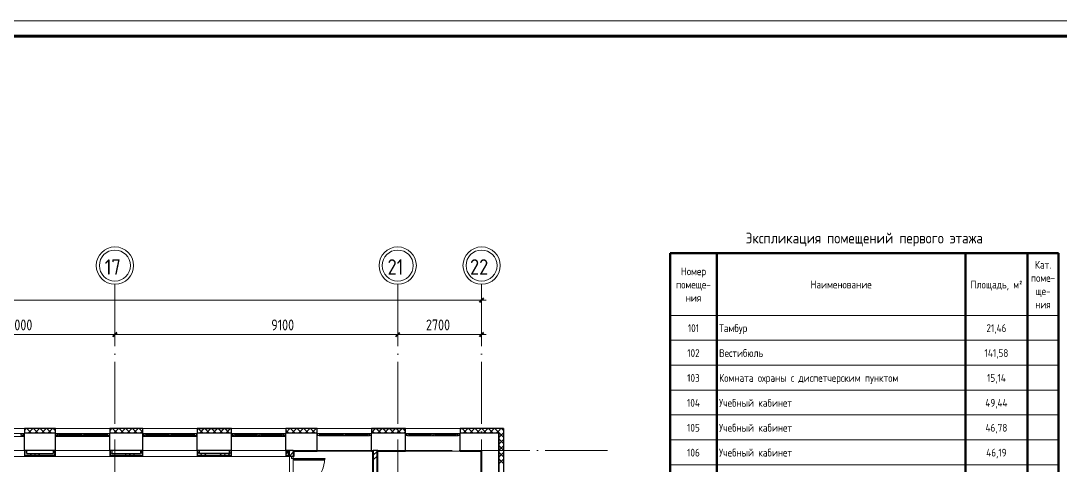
# Model space of a CAD drawing. Header units: millimetres. Extents: x -421858 to 614926, y -468665 to 141641.
# Drawn here: x -19687 to 13762, y 26380 to 40692 of the extents above; entities that cross this region are included whole.
import ezdxf

# ---------------------------------------------------------------- set-up
doc = ezdxf.new("R2010")
doc.units = ezdxf.units.MM
doc.linetypes.add('ADSK_Линия сетки', pattern=[25, 20, -2.5, 0, -2.5])
for name, color, linetype, lineweight in [('_ Окна', 7, 'Continuous', 9), ('A-_ANOTTEXT_T', 7, 'Continuous', 9), ('Графика', 7, 'Continuous', 20), ('Двери', 252, 'Continuous', 9), ('Линии', 252, 'Continuous', 9), ('Ограждение', 252, 'Continuous', 9), ('Окна', 252, 'Continuous', 9), ('Оси', 252, 'Continuous', 9), ('ОФ_рамка', 8, 'Continuous', 60), ('Размеры', 7, 'Continuous', 9), ('Стены внутренние', 7, 'Continuous', 18), ('Стены наружные', 7, 'Continuous', 18), ('Стены штриховка', 252, 'Continuous', 9)]:
    doc.layers.add(name, color=color, linetype=linetype, lineweight=lineweight)
doc.layers.add('Двери открывание', color=7, linetype='Continuous', lineweight=9, true_color=0xc0c0c0)
doc.styles.add('GOST 2.304 type A_1', font='', dxfattribs={"height": 350})
doc.styles.add('GOST Common_2', font='', dxfattribs={"width": 0.9, "height": 250})
doc.styles.add('GOST Common_4', font='', dxfattribs={"height": 7})
doc.styles.add('GOST Common_8', font='', dxfattribs={"width": 0.9, "height": 3.5})
doc.styles.add('GOST Common_9', font='', dxfattribs={"width": 0.9, "height": 3.5})
doc.styles.get('GOST 2.304 type A_1').set_extended_font_data('GOST 2.304 type A')
doc.styles.get('GOST Common_2').set_extended_font_data('GOST type B')
doc.styles.get('GOST Common_4').set_extended_font_data('GOST 2.304 type A')
doc.styles.get('GOST Common_8').set_extended_font_data('GOST type B')
doc.styles.get('GOST Common_9').set_extended_font_data('GOST type B')

# ---------------------------------------------------------------- blocks, each defined once
blk = doc.blocks.new('А0')
at = {"layer": 'ОФ_рамка', "color": 0, "linetype": 'Continuous', "lineweight": 5, "ltscale": 100}
blk.add_lwpolyline([(341068, -309617), (222168, -309617)], dxfattribs=at)
at = {"layer": 'ОФ_рамка', "color": 0, "linetype": 'Continuous', "ltscale": 100}
blk.add_lwpolyline([(340568, -310117), (224168, -310117)], dxfattribs=at)
blk = doc.blocks.new('1 этаж')
at = {"layer": '_ Окна', "color": 251, "lineweight": 18, "true_color": 0x636466}
for p, q in [((-19656, 27381), (-19706, 27381)), ((-19692, 27323), (-19636, 27323)), ((-19657, 27398), (-19662, 27381)), ((-19598, 27398), (-19657, 27398)), ((-19656, 27340), (-19656, 27381)), ((-19656, 27381), (-19644, 27381)), ((-19636, 27340), (-19656, 27340)), ((-19644, 27381), (-19644, 27340)), ((-19636, 27323), (-19636, 27340)), ((-19636, 27340), (-19598, 27340)), ((-19598, 27340), (-19598, 27398)), ((-18488, 27398), (-18548, 27398)), ((-18548, 27398), (-18548, 27340)), ((-18548, 27340), (-18510, 27340)), ((-18490, 27340), (-18510, 27340)), ((-18510, 27340), (-18510, 27323)), ((-18510, 27323), (-18454, 27323)), ((-18502, 27340), (-18502, 27381)), ((-18502, 27381), (-18490, 27381)), ((-18490, 27381), (-18490, 27340)), ((-18439, 27381), (-18490, 27381)), ((-18484, 27381), (-18488, 27398)), ((-18454, 27323), (-18453, 27324)), ((-18453, 27332), (-18453, 27364)), ((-18453, 27364), (-18435, 27364)), ((-18435, 27332), (-18453, 27332)), ((-18453, 27324), (-18452, 27323)), ((-18452, 27323), (-18437, 27323)), ((-18435, 27364), (-18439, 27381)), ((-18437, 27323), (-18435, 27332)), ((-17783, 27381), (-17788, 27364)), ((-17788, 27364), (-17770, 27364)), ((-17770, 27332), (-17788, 27332)), ((-17788, 27332), (-17785, 27323)), ((-17785, 27323), (-17771, 27323)), ((-17733, 27381), (-17783, 27381)), ((-17771, 27323), (-17770, 27324)), ((-17770, 27364), (-17770, 27332)), ((-17770, 27324), (-17769, 27323)), ((-17769, 27323), (-17713, 27323)), ((-17733, 27340), (-17733, 27381)), ((-17713, 27340), (-17733, 27340)), ((-17713, 27323), (-17713, 27340)), ((-17663, 27340), (-17683, 27340)), ((-17683, 27340), (-17683, 27323)), ((-17683, 27323), (-17627, 27323)), ((-17663, 27381), (-17663, 27340)), ((-17612, 27381), (-17663, 27381)), ((-17627, 27323), (-17626, 27324)), ((-17626, 27332), (-17626, 27364)), ((-17626, 27364), (-17608, 27364)), ((-17608, 27332), (-17626, 27332)), ((-17626, 27324), (-17625, 27323)), ((-17625, 27323), (-17610, 27323)), ((-17608, 27364), (-17612, 27381)), ((-17610, 27323), (-17608, 27332)), ((-16956, 27381), (-16961, 27364)), ((-16961, 27364), (-16943, 27364)), ((-16943, 27332), (-16961, 27332)), ((-16961, 27332), (-16958, 27323)), ((-16958, 27323), (-16944, 27323)), ((-16906, 27381), (-16956, 27381)), ((-16944, 27323), (-16943, 27324)), ((-16943, 27364), (-16943, 27332)), ((-16943, 27324), (-16942, 27323)), ((-16942, 27323), (-16886, 27323)), ((-16907, 27398), (-16912, 27381)), ((-16848, 27398), (-16907, 27398)), ((-16906, 27340), (-16906, 27381)), ((-16906, 27381), (-16894, 27381)), ((-16886, 27340), (-16906, 27340)), ((-16894, 27381), (-16894, 27340)), ((-16886, 27323), (-16886, 27340)), ((-16886, 27340), (-16848, 27340)), ((-16848, 27340), (-16848, 27398)), ((-15678, 27398), (-15738, 27398)), ((-15738, 27398), (-15738, 27340)), ((-15738, 27340), (-15700, 27340)), ((-15680, 27340), (-15700, 27340)), ((-15700, 27340), (-15700, 27323)), ((-15700, 27323), (-15644, 27323)), ((-15692, 27340), (-15692, 27381)), ((-15692, 27381), (-15680, 27381)), ((-15680, 27381), (-15680, 27340)), ((-15629, 27381), (-15680, 27381)), ((-15674, 27381), (-15678, 27398)), ((-15644, 27323), (-15643, 27324)), ((-15643, 27332), (-15643, 27364)), ((-15643, 27364), (-15625, 27364)), ((-15625, 27332), (-15643, 27332)), ((-15643, 27324), (-15642, 27323)), ((-15642, 27323), (-15627, 27323)), ((-15625, 27364), (-15629, 27381)), ((-15627, 27323), (-15625, 27332)), ((-14973, 27381), (-14978, 27364)), ((-14978, 27364), (-14960, 27364)), ((-14960, 27332), (-14978, 27332)), ((-14978, 27332), (-14975, 27323)), ((-14975, 27323), (-14961, 27323)), ((-14923, 27381), (-14973, 27381)), ((-14961, 27323), (-14960, 27324)), ((-14960, 27364), (-14960, 27332)), ((-14960, 27324), (-14959, 27323)), ((-14959, 27323), (-14903, 27323)), ((-14923, 27340), (-14923, 27381)), ((-14903, 27340), (-14923, 27340)), ((-14903, 27323), (-14903, 27340)), ((-14853, 27340), (-14873, 27340)), ((-14873, 27340), (-14873, 27323)), ((-14873, 27323), (-14817, 27323)), ((-14853, 27381), (-14853, 27340)), ((-14802, 27381), (-14853, 27381)), ((-14817, 27323), (-14816, 27324)), ((-14816, 27332), (-14816, 27364)), ((-14816, 27364), (-14798, 27364)), ((-14798, 27332), (-14816, 27332)), ((-14816, 27324), (-14815, 27323)), ((-14815, 27323), (-14800, 27323)), ((-14798, 27364), (-14802, 27381)), ((-14800, 27323), (-14798, 27332)), ((-14146, 27381), (-14151, 27364)), ((-14151, 27364), (-14133, 27364)), ((-14133, 27332), (-14151, 27332)), ((-14151, 27332), (-14148, 27323)), ((-14148, 27323), (-14134, 27323)), ((-14096, 27381), (-14146, 27381)), ((-14134, 27323), (-14133, 27324)), ((-14133, 27364), (-14133, 27332)), ((-14133, 27324), (-14132, 27323)), ((-14132, 27323), (-14076, 27323)), ((-14097, 27398), (-14102, 27381)), ((-14038, 27398), (-14097, 27398)), ((-14096, 27340), (-14096, 27381)), ((-14096, 27381), (-14084, 27381)), ((-14076, 27340), (-14096, 27340)), ((-14084, 27381), (-14084, 27340)), ((-14076, 27323), (-14076, 27340)), ((-14076, 27340), (-14038, 27340)), ((-14038, 27340), (-14038, 27398)), ((-12818, 27398), (-12878, 27398)), ((-12878, 27398), (-12878, 27340)), ((-12878, 27340), (-12840, 27340)), ((-12820, 27340), (-12840, 27340)), ((-12840, 27340), (-12840, 27323)), ((-12840, 27323), (-12784, 27323)), ((-12832, 27340), (-12832, 27381)), ((-12832, 27381), (-12820, 27381)), ((-12820, 27381), (-12820, 27340)), ((-12769, 27381), (-12820, 27381)), ((-12814, 27381), (-12818, 27398)), ((-12784, 27323), (-12783, 27324)), ((-12783, 27332), (-12783, 27364)), ((-12783, 27364), (-12765, 27364)), ((-12765, 27332), (-12783, 27332)), ((-12783, 27324), (-12782, 27323)), ((-12782, 27323), (-12767, 27323)), ((-12765, 27364), (-12769, 27381)), ((-12767, 27323), (-12765, 27332)), ((-12113, 27381), (-12118, 27364)), ((-12118, 27364), (-12100, 27364)), ((-12100, 27332), (-12118, 27332)), ((-12118, 27332), (-12115, 27323)), ((-12115, 27323), (-12101, 27323)), ((-12063, 27381), (-12113, 27381)), ((-12101, 27323), (-12100, 27324)), ((-12100, 27364), (-12100, 27332)), ((-12100, 27324), (-12099, 27323)), ((-12099, 27323), (-12043, 27323)), ((-12063, 27340), (-12063, 27381)), ((-12043, 27340), (-12063, 27340)), ((-12043, 27323), (-12043, 27340)), ((-11993, 27340), (-12013, 27340)), ((-12013, 27340), (-12013, 27323)), ((-12013, 27323), (-11957, 27323)), ((-11993, 27381), (-11993, 27340)), ((-11942, 27381), (-11993, 27381)), ((-11957, 27323), (-11956, 27324)), ((-11956, 27332), (-11956, 27364)), ((-11956, 27364), (-11938, 27364)), ((-11938, 27332), (-11956, 27332)), ((-11956, 27324), (-11955, 27323)), ((-11955, 27323), (-11940, 27323)), ((-11938, 27364), (-11942, 27381)), ((-11940, 27323), (-11938, 27332)), ((-11286, 27381), (-11291, 27364)), ((-11291, 27364), (-11273, 27364)), ((-11273, 27332), (-11291, 27332)), ((-11291, 27332), (-11288, 27323)), ((-11288, 27323), (-11274, 27323)), ((-11236, 27381), (-11286, 27381)), ((-11274, 27323), (-11273, 27324)), ((-11273, 27364), (-11273, 27332)), ((-11273, 27324), (-11272, 27323)), ((-11272, 27323), (-11216, 27323)), ((-11237, 27398), (-11242, 27381)), ((-11178, 27398), (-11237, 27398)), ((-11236, 27340), (-11236, 27381)), ((-11236, 27381), (-11224, 27381)), ((-11216, 27340), (-11236, 27340)), ((-11224, 27381), (-11224, 27340)), ((-11216, 27323), (-11216, 27340)), ((-11216, 27340), (-11178, 27340)), ((-11178, 27340), (-11178, 27398)), ((-10063, 27398), (-10123, 27398)), ((-10123, 27398), (-10123, 27340)), ((-10123, 27340), (-10085, 27340)), ((-10065, 27340), (-10085, 27340)), ((-10085, 27340), (-10085, 27323)), ((-10085, 27323), (-10029, 27323)), ((-10077, 27340), (-10077, 27381)), ((-10077, 27381), (-10065, 27381)), ((-10065, 27381), (-10065, 27340)), ((-10014, 27381), (-10065, 27381)), ((-10059, 27381), (-10063, 27398)), ((-10029, 27323), (-10028, 27324)), ((-10028, 27332), (-10028, 27364)), ((-10028, 27364), (-10010, 27364)), ((-10010, 27332), (-10028, 27332)), ((-10028, 27324), (-10027, 27323)), ((-10027, 27323), (-10012, 27323)), ((-10010, 27364), (-10014, 27381)), ((-10012, 27323), (-10010, 27332)), ((-9358, 27381), (-9363, 27364)), ((-9363, 27364), (-9345, 27364)), ((-9345, 27332), (-9363, 27332)), ((-9363, 27332), (-9360, 27323)), ((-9360, 27323), (-9346, 27323)), ((-9308, 27381), (-9358, 27381)), ((-9346, 27323), (-9345, 27324)), ((-9345, 27364), (-9345, 27332)), ((-9345, 27324), (-9344, 27323)), ((-9344, 27323), (-9288, 27323)), ((-9308, 27340), (-9308, 27381)), ((-9288, 27340), (-9308, 27340)), ((-9288, 27323), (-9288, 27340)), ((-9238, 27340), (-9258, 27340)), ((-9258, 27340), (-9258, 27323)), ((-9258, 27323), (-9202, 27323)), ((-9238, 27381), (-9238, 27340)), ((-9187, 27381), (-9238, 27381)), ((-9202, 27323), (-9201, 27324)), ((-9201, 27332), (-9201, 27364)), ((-9201, 27364), (-9183, 27364)), ((-9183, 27332), (-9201, 27332)), ((-9201, 27324), (-9200, 27323)), ((-9200, 27323), (-9185, 27323)), ((-9183, 27364), (-9187, 27381)), ((-9185, 27323), (-9183, 27332)), ((-8531, 27381), (-8536, 27364)), ((-8536, 27364), (-8518, 27364)), ((-8518, 27332), (-8536, 27332)), ((-8536, 27332), (-8533, 27323)), ((-8533, 27323), (-8519, 27323)), ((-8481, 27381), (-8531, 27381)), ((-8519, 27323), (-8518, 27324)), ((-8518, 27364), (-8518, 27332)), ((-8518, 27324), (-8517, 27323)), ((-8517, 27323), (-8461, 27323)), ((-8482, 27398), (-8487, 27381)), ((-8423, 27398), (-8482, 27398)), ((-8481, 27340), (-8481, 27381)), ((-8481, 27381), (-8469, 27381)), ((-8461, 27340), (-8481, 27340)), ((-8469, 27381), (-8469, 27340)), ((-8461, 27323), (-8461, 27340)), ((-8461, 27340), (-8423, 27340)), ((-8423, 27340), (-8423, 27398)), ((-7218, 27398), (-7278, 27398)), ((-7278, 27398), (-7278, 27340)), ((-7278, 27340), (-7240, 27340)), ((-7220, 27340), (-7240, 27340)), ((-7240, 27340), (-7240, 27323)), ((-7240, 27323), (-7184, 27323)), ((-7232, 27340), (-7232, 27381)), ((-7232, 27381), (-7220, 27381)), ((-7220, 27381), (-7220, 27340)), ((-7169, 27381), (-7220, 27381)), ((-7214, 27381), (-7218, 27398)), ((-7184, 27323), (-7183, 27324)), ((-7183, 27332), (-7183, 27364)), ((-7183, 27364), (-7165, 27364)), ((-7165, 27332), (-7183, 27332)), ((-7183, 27324), (-7182, 27323)), ((-7182, 27323), (-7167, 27323)), ((-7165, 27364), (-7169, 27381)), ((-7167, 27323), (-7165, 27332)), ((-6513, 27381), (-6518, 27364)), ((-6518, 27364), (-6500, 27364)), ((-6500, 27332), (-6518, 27332)), ((-6518, 27332), (-6515, 27323)), ((-6515, 27323), (-6501, 27323)), ((-6463, 27381), (-6513, 27381)), ((-6501, 27323), (-6500, 27324)), ((-6500, 27364), (-6500, 27332)), ((-6500, 27324), (-6499, 27323)), ((-6499, 27323), (-6443, 27323)), ((-6463, 27340), (-6463, 27381)), ((-6443, 27340), (-6463, 27340)), ((-6443, 27323), (-6443, 27340)), ((-6393, 27340), (-6413, 27340)), ((-6413, 27340), (-6413, 27323)), ((-6413, 27323), (-6357, 27323)), ((-6393, 27381), (-6393, 27340)), ((-6342, 27381), (-6393, 27381)), ((-6357, 27323), (-6356, 27324)), ((-6356, 27332), (-6356, 27364)), ((-6356, 27364), (-6338, 27364)), ((-6338, 27332), (-6356, 27332)), ((-6356, 27324), (-6355, 27323)), ((-6355, 27323), (-6340, 27323)), ((-6338, 27364), (-6342, 27381)), ((-6340, 27323), (-6338, 27332)), ((-5686, 27381), (-5691, 27364)), ((-5691, 27364), (-5673, 27364)), ((-5673, 27332), (-5691, 27332)), ((-5691, 27332), (-5688, 27323)), ((-5688, 27323), (-5674, 27323)), ((-5636, 27381), (-5686, 27381)), ((-5674, 27323), (-5673, 27324)), ((-5673, 27364), (-5673, 27332)), ((-5673, 27324), (-5672, 27323)), ((-5672, 27323), (-5616, 27323)), ((-5637, 27398), (-5642, 27381)), ((-5578, 27398), (-5637, 27398)), ((-5636, 27340), (-5636, 27381)), ((-5636, 27381), (-5624, 27381)), ((-5616, 27340), (-5636, 27340)), ((-5624, 27381), (-5624, 27340)), ((-5616, 27323), (-5616, 27340)), ((-5616, 27340), (-5578, 27340)), ((-5578, 27340), (-5578, 27398))]:
    blk.add_line(p, q, dxfattribs=at)
at = {"layer": '_ Окна', "color": 251, "true_color": 0x636466}
for p, q in [((-19573, 27398), (-19598, 27398)), ((-19598, 27398), (-19598, 27340)), ((-19598, 27340), (-19573, 27340)), ((-18548, 27398), (-18573, 27398)), ((-18573, 27340), (-18548, 27340)), ((-18548, 27340), (-18548, 27398)), ((-18450, 27364), (-18453, 27364)), ((-18453, 27364), (-18453, 27332)), ((-18453, 27332), (-18450, 27332)), ((-17773, 27364), (-18450, 27364)), ((-18450, 27364), (-18450, 27332)), ((-18450, 27332), (-18450, 27364)), ((-18450, 27332), (-17773, 27332)), ((-17773, 27332), (-17773, 27364)), ((-17773, 27364), (-17773, 27332)), ((-17770, 27364), (-17773, 27364)), ((-17773, 27332), (-17770, 27332)), ((-17770, 27332), (-17770, 27364)), ((-17623, 27364), (-17626, 27364)), ((-17626, 27364), (-17626, 27332)), ((-17626, 27332), (-17623, 27332)), ((-16946, 27364), (-17623, 27364)), ((-17623, 27364), (-17623, 27332)), ((-17623, 27332), (-17623, 27364)), ((-17623, 27332), (-16946, 27332)), ((-16946, 27332), (-16946, 27364)), ((-16946, 27364), (-16946, 27332)), ((-16943, 27364), (-16946, 27364)), ((-16946, 27332), (-16943, 27332)), ((-16943, 27332), (-16943, 27364)), ((-16823, 27398), (-16848, 27398)), ((-16848, 27398), (-16848, 27340)), ((-16848, 27340), (-16823, 27340)), ((-15738, 27398), (-15763, 27398)), ((-15763, 27340), (-15738, 27340)), ((-15738, 27340), (-15738, 27398)), ((-15640, 27364), (-15643, 27364)), ((-15643, 27364), (-15643, 27332)), ((-15643, 27332), (-15640, 27332)), ((-14963, 27364), (-15640, 27364)), ((-15640, 27364), (-15640, 27332)), ((-15640, 27332), (-15640, 27364)), ((-15640, 27332), (-14963, 27332)), ((-14963, 27332), (-14963, 27364)), ((-14963, 27364), (-14963, 27332)), ((-14960, 27364), (-14963, 27364)), ((-14963, 27332), (-14960, 27332)), ((-14960, 27332), (-14960, 27364)), ((-14813, 27364), (-14816, 27364)), ((-14816, 27364), (-14816, 27332)), ((-14816, 27332), (-14813, 27332)), ((-14136, 27364), (-14813, 27364)), ((-14813, 27364), (-14813, 27332)), ((-14813, 27332), (-14813, 27364)), ((-14813, 27332), (-14136, 27332)), ((-14136, 27332), (-14136, 27364)), ((-14136, 27364), (-14136, 27332)), ((-14133, 27364), (-14136, 27364)), ((-14136, 27332), (-14133, 27332)), ((-14133, 27332), (-14133, 27364)), ((-14013, 27398), (-14038, 27398)), ((-14038, 27398), (-14038, 27340)), ((-14038, 27340), (-14013, 27340)), ((-12878, 27398), (-12903, 27398)), ((-12903, 27340), (-12878, 27340)), ((-12878, 27340), (-12878, 27398)), ((-12780, 27364), (-12783, 27364)), ((-12783, 27364), (-12783, 27332)), ((-12783, 27332), (-12780, 27332)), ((-12103, 27364), (-12780, 27364)), ((-12780, 27364), (-12780, 27332)), ((-12780, 27332), (-12780, 27364)), ((-12780, 27332), (-12103, 27332)), ((-12103, 27332), (-12103, 27364)), ((-12103, 27364), (-12103, 27332)), ((-12100, 27364), (-12103, 27364)), ((-12103, 27332), (-12100, 27332)), ((-12100, 27332), (-12100, 27364)), ((-11953, 27364), (-11956, 27364)), ((-11956, 27364), (-11956, 27332)), ((-11956, 27332), (-11953, 27332)), ((-11276, 27364), (-11953, 27364)), ((-11953, 27364), (-11953, 27332)), ((-11953, 27332), (-11953, 27364)), ((-11953, 27332), (-11276, 27332)), ((-11276, 27332), (-11276, 27364)), ((-11276, 27364), (-11276, 27332)), ((-11273, 27364), (-11276, 27364)), ((-11276, 27332), (-11273, 27332)), ((-11273, 27332), (-11273, 27364)), ((-11153, 27398), (-11178, 27398)), ((-11178, 27398), (-11178, 27340)), ((-11178, 27340), (-11153, 27340)), ((-10123, 27398), (-10148, 27398)), ((-10148, 27340), (-10123, 27340)), ((-10123, 27340), (-10123, 27398)), ((-10025, 27364), (-10028, 27364)), ((-10028, 27364), (-10028, 27332)), ((-10028, 27332), (-10025, 27332)), ((-9348, 27364), (-10025, 27364)), ((-10025, 27364), (-10025, 27332)), ((-10025, 27332), (-10025, 27364)), ((-10025, 27332), (-9348, 27332)), ((-9348, 27332), (-9348, 27364)), ((-9348, 27364), (-9348, 27332)), ((-9345, 27364), (-9348, 27364)), ((-9348, 27332), (-9345, 27332)), ((-9345, 27332), (-9345, 27364)), ((-9198, 27364), (-9201, 27364)), ((-9201, 27364), (-9201, 27332)), ((-9201, 27332), (-9198, 27332)), ((-8521, 27364), (-9198, 27364)), ((-9198, 27364), (-9198, 27332)), ((-9198, 27332), (-9198, 27364)), ((-9198, 27332), (-8521, 27332)), ((-8521, 27332), (-8521, 27364)), ((-8521, 27364), (-8521, 27332)), ((-8518, 27364), (-8521, 27364)), ((-8521, 27332), (-8518, 27332)), ((-8518, 27332), (-8518, 27364)), ((-8398, 27398), (-8423, 27398)), ((-8423, 27398), (-8423, 27340)), ((-8423, 27340), (-8398, 27340)), ((-7278, 27398), (-7303, 27398)), ((-7303, 27340), (-7278, 27340)), ((-7278, 27340), (-7278, 27398)), ((-7180, 27364), (-7183, 27364)), ((-7183, 27364), (-7183, 27332)), ((-7183, 27332), (-7180, 27332)), ((-6503, 27364), (-7180, 27364)), ((-7180, 27364), (-7180, 27332)), ((-7180, 27332), (-7180, 27364)), ((-7180, 27332), (-6503, 27332)), ((-6503, 27332), (-6503, 27364)), ((-6503, 27364), (-6503, 27332)), ((-6500, 27364), (-6503, 27364)), ((-6503, 27332), (-6500, 27332)), ((-6500, 27332), (-6500, 27364)), ((-6353, 27364), (-6356, 27364)), ((-6356, 27364), (-6356, 27332)), ((-6356, 27332), (-6353, 27332)), ((-5676, 27364), (-6353, 27364)), ((-6353, 27364), (-6353, 27332)), ((-6353, 27332), (-6353, 27364)), ((-6353, 27332), (-5676, 27332)), ((-5676, 27332), (-5676, 27364)), ((-5676, 27364), (-5676, 27332)), ((-5673, 27364), (-5676, 27364)), ((-5676, 27332), (-5673, 27332)), ((-5673, 27332), (-5673, 27364)), ((-5553, 27398), (-5578, 27398)), ((-5578, 27398), (-5578, 27340)), ((-5578, 27340), (-5553, 27340))]:
    blk.add_line(p, q, dxfattribs=at)
at = {"layer": 'Двери', "color": 251, "true_color": 0x636466}
for p, q in [((-10973, 26656), (-10973, 26676)), ((-10973, 26676), (-10923, 26676)), ((-10923, 26656), (-10973, 26656)), ((-10973, 26656), (-10923, 26656)), ((-10973, 26592), (-10973, 26656)), ((-10965, 26592), (-10973, 26592)), ((-10965, 26601), (-10965, 26592)), ((-10931, 26601), (-10965, 26601)), ((-10931, 26615), (-10931, 26601)), ((-10923, 26615), (-10931, 26615)), ((-10923, 26676), (-10923, 26656)), ((-10923, 26656), (-10923, 26615)), ((-10829, 26583), (-10829, 26559)), ((-9983, 26583), (-10829, 26583)), ((-10829, 26559), (-9983, 26559)), ((-10811, 26592), (-10001, 26592)), ((-10001, 26542), (-10811, 26542)), ((-9983, 26559), (-9983, 26583))]:
    blk.add_line(p, q, dxfattribs=at)
at = {"layer": 'Двери', "color": 251, "lineweight": 30, "true_color": 0x636466}
for p, q in [((-10905, 26592), (-10811, 26592)), ((-10905, 26584), (-10905, 26592)), ((-10896, 26584), (-10905, 26584)), ((-10896, 26550), (-10896, 26584)), ((-10887, 26550), (-10896, 26550)), ((-10887, 26542), (-10887, 26550)), ((-10811, 26542), (-10887, 26542)), ((-10829, 26583), (-10811, 26583)), ((-10829, 26559), (-10829, 26583)), ((-10811, 26559), (-10829, 26559)), ((-10811, 26583), (-10811, 26592)), ((-10811, 26542), (-10811, 26559)), ((-10001, 26592), (-9907, 26592)), ((-10001, 26583), (-10001, 26592)), ((-9983, 26583), (-10001, 26583)), ((-10001, 26559), (-9983, 26559)), ((-10001, 26542), (-10001, 26559)), ((-9925, 26542), (-10001, 26542)), ((-9983, 26559), (-9983, 26583)), ((-9925, 26550), (-9925, 26542)), ((-9916, 26550), (-9925, 26550)), ((-9916, 26584), (-9916, 26550)), ((-9907, 26584), (-9916, 26584)), ((-9907, 26592), (-9907, 26584))]:
    blk.add_line(p, q, dxfattribs=at)
at = {"layer": 'Двери открывание', "color": 251, "true_color": 0x636466}
blk.add_arc((-10905, 26610), 998, 270, 358.9666, dxfattribs=at)
at = {"layer": 'Линии', "color": 251, "lineweight": 50, "true_color": 0x636466}
for p, q in [((1209, 33211), (1209, 31206)), ((1209, 33211), (13709, 33211)), ((2709, 33211), (2709, 31206)), ((10709, 33211), (10709, 31206)), ((12709, 33211), (12709, 31206)), ((13709, 33211), (13709, 31206)), ((1209, 31206), (1209, 30404)), ((2709, 31206), (2709, 30404)), ((10709, 31206), (10709, 30404)), ((12709, 31206), (12709, 30404)), ((13709, 31206), (13709, 30404)), ((1209, 30404), (1209, 29603)), ((2709, 30404), (2709, 29603)), ((10709, 30404), (10709, 29603)), ((12709, 30404), (12709, 29603)), ((13709, 30404), (13709, 29603)), ((1209, 29603), (1209, 28801)), ((2709, 29603), (2709, 28801)), ((10709, 29603), (10709, 28801)), ((12709, 29603), (12709, 28801)), ((13709, 29603), (13709, 28801)), ((1209, 28801), (1209, 27999)), ((2709, 28801), (2709, 27999)), ((10709, 28801), (10709, 27999)), ((12709, 28801), (12709, 27999)), ((13709, 28801), (13709, 27999)), ((1209, 27999), (1209, 27197)), ((2709, 27999), (2709, 27197)), ((10709, 27999), (10709, 27197)), ((12709, 27999), (12709, 27197)), ((13709, 27999), (13709, 27197)), ((1209, 27197), (1209, 26395)), ((2709, 27197), (2709, 26395)), ((10709, 27197), (10709, 26395)), ((12709, 27197), (12709, 26395)), ((13709, 27197), (13709, 26395)), ((1209, 26395), (1209, 25593)), ((2709, 26395), (2709, 25593)), ((10709, 26395), (10709, 25593)), ((12709, 26395), (12709, 25593)), ((13709, 26395), (13709, 25593))]:
    blk.add_line(p, q, dxfattribs=at)
at = {"layer": 'Линии', "color": 251, "lineweight": 20, "true_color": 0x636466}
for p, q in [((13709, 33211), (13709, 31206)), ((2709, 31206), (1209, 31206)), ((10709, 31206), (2709, 31206)), ((12709, 31206), (10709, 31206)), ((13709, 31206), (12709, 31206)), ((2709, 30404), (1209, 30404)), ((10709, 30404), (2709, 30404)), ((12709, 30404), (10709, 30404)), ((13709, 30404), (12709, 30404)), ((2709, 29603), (1209, 29603)), ((10709, 29603), (2709, 29603)), ((12709, 29603), (10709, 29603)), ((13709, 29603), (12709, 29603)), ((2709, 28801), (1209, 28801)), ((10709, 28801), (2709, 28801)), ((12709, 28801), (10709, 28801)), ((13709, 28801), (12709, 28801)), ((2709, 27999), (1209, 27999)), ((10709, 27999), (2709, 27999)), ((12709, 27999), (10709, 27999)), ((13709, 27999), (12709, 27999)), ((2709, 27197), (1209, 27197)), ((10709, 27197), (2709, 27197)), ((12709, 27197), (10709, 27197)), ((13709, 27197), (12709, 27197)), ((2709, 26395), (1209, 26395)), ((10709, 26395), (2709, 26395)), ((12709, 26395), (10709, 26395)), ((13709, 26395), (12709, 26395))]:
    blk.add_line(p, q, dxfattribs=at)
at = {"layer": 'Ограждение', "color": 251, "true_color": 0x636466}
for p, q in [((-19573, 27308), (-21323, 27308)), ((-16823, 27308), (-18573, 27308)), ((-14013, 27308), (-15763, 27308)), ((-11153, 27308), (-12903, 27308)), ((-19573, 26858), (-21323, 26858)), ((-16823, 26858), (-18573, 26858)), ((-14013, 26858), (-15763, 26858)), ((-11153, 26858), (-12903, 26858)), ((-11053, 26658), (-25253, 26658)), ((-19573, 26658), (-21323, 26658)), ((-19573, 26678), (-19573, 26658)), ((-18573, 26658), (-18573, 26678)), ((-16823, 26658), (-18573, 26658)), ((-16823, 26678), (-16823, 26658)), ((-15763, 26658), (-15763, 26678)), ((-14013, 26658), (-15763, 26658)), ((-14013, 26678), (-14013, 26658)), ((-12903, 26658), (-12903, 26678)), ((-11153, 26658), (-12903, 26658)), ((-11153, 26678), (-11153, 26658)), ((-11053, 26676), (-11053, 26658))]:
    blk.add_line(p, q, dxfattribs=at)
at = {"layer": 'Окна', "color": 251, "true_color": 0x636466}
for p, q in [((-19657, 27398), (-21238, 27398)), ((-16907, 27398), (-18488, 27398)), ((-18454, 27323), (-18452, 27323)), ((-17783, 27381), (-18439, 27381)), ((-18437, 27323), (-17785, 27323)), ((-17771, 27323), (-17769, 27323)), ((-17733, 27381), (-17663, 27381)), ((-17713, 27340), (-17683, 27340)), ((-17683, 27323), (-17713, 27323)), ((-17627, 27323), (-17625, 27323)), ((-16956, 27381), (-17612, 27381)), ((-17610, 27323), (-16958, 27323)), ((-16944, 27323), (-16942, 27323)), ((-14097, 27398), (-15678, 27398)), ((-15644, 27323), (-15642, 27323)), ((-14973, 27381), (-15629, 27381)), ((-15627, 27323), (-14975, 27323)), ((-14961, 27323), (-14959, 27323)), ((-14923, 27381), (-14853, 27381)), ((-14903, 27340), (-14873, 27340)), ((-14873, 27323), (-14903, 27323)), ((-14817, 27323), (-14815, 27323)), ((-14146, 27381), (-14802, 27381)), ((-14800, 27323), (-14148, 27323)), ((-14134, 27323), (-14132, 27323)), ((-11237, 27398), (-12818, 27398)), ((-12784, 27323), (-12782, 27323)), ((-12113, 27381), (-12769, 27381)), ((-12767, 27323), (-12115, 27323)), ((-12101, 27323), (-12099, 27323)), ((-12063, 27381), (-11993, 27381)), ((-12043, 27340), (-12013, 27340)), ((-12013, 27323), (-12043, 27323)), ((-11957, 27323), (-11955, 27323)), ((-11286, 27381), (-11942, 27381)), ((-11940, 27323), (-11288, 27323)), ((-11274, 27323), (-11272, 27323)), ((-8482, 27398), (-10063, 27398)), ((-10029, 27323), (-10027, 27323)), ((-9358, 27381), (-10014, 27381)), ((-10012, 27323), (-9360, 27323)), ((-9346, 27323), (-9344, 27323)), ((-9308, 27381), (-9238, 27381)), ((-9288, 27340), (-9258, 27340)), ((-9258, 27323), (-9288, 27323)), ((-9202, 27323), (-9200, 27323)), ((-8531, 27381), (-9187, 27381)), ((-9185, 27323), (-8533, 27323)), ((-8519, 27323), (-8517, 27323)), ((-5637, 27398), (-7218, 27398)), ((-7184, 27323), (-7182, 27323)), ((-6513, 27381), (-7169, 27381)), ((-7167, 27323), (-6515, 27323)), ((-6501, 27323), (-6499, 27323)), ((-6463, 27381), (-6393, 27381)), ((-6443, 27340), (-6413, 27340)), ((-6413, 27323), (-6443, 27323)), ((-6357, 27323), (-6355, 27323)), ((-5686, 27381), (-6342, 27381)), ((-6340, 27323), (-5688, 27323)), ((-5674, 27323), (-5672, 27323))]:
    blk.add_line(p, q, dxfattribs=at)
at = {"layer": 'Оси', "color": 251, "linetype": 'ADSK_Линия сетки', "ltscale": 100, "true_color": 0x636466}
for p, q in [((-16658, 32209), (-16658, -33768)), ((-7558, 32209), (-7558, 10958)), ((-4858, 32209), (-4858, 10958)), ((-808, 26858), (-72530, 26858))]:
    blk.add_line(p, q, dxfattribs=at)
at = {"layer": 'Оси', "color": 251, "lineweight": 20, "true_color": 0x636466}
for centre, radius, start, end in [((-16658, 32809), 600, 0, 180), ((-16658, 32809), 500, 0, 180), ((-7558, 32809), 600, 0, 180), ((-7558, 32809), 500, 0, 180), ((-4858, 32809), 600, 0, 180), ((-4858, 32809), 500, 0, 180), ((-16658, 32809), 600, 180, 0), ((-16658, 32809), 500, 180, 0), ((-7558, 32809), 600, 180, 0), ((-7558, 32809), 500, 180, 0), ((-4858, 32809), 600, 180, 0), ((-4858, 32809), 500, 180, 0)]:
    blk.add_arc(centre, radius, start, end, dxfattribs=at)
at = {"layer": 'Размеры', "color": 251, "lineweight": 20, "true_color": 0x636466}
for p, q in [((-4858, 31690), (-4858, 31840)), ((-58608, 31690), (-4708, 31690)), ((-4858, 31690), (-4858, 31640)), ((-22658, 30585), (-16658, 30585)), ((-16658, 30585), (-16658, 30735)), ((-16658, 30585), (-16658, 30735)), ((-16658, 30585), (-16658, 30535)), ((-16658, 30585), (-7558, 30585)), ((-16658, 30585), (-16658, 30535)), ((-11627, 30585), (-12108, 30585)), ((-10810, 30585), (-11627, 30585)), ((-7558, 30585), (-7558, 30735)), ((-7558, 30585), (-7558, 30735)), ((-7558, 30585), (-7558, 30535)), ((-7558, 30585), (-4708, 30585)), ((-7558, 30585), (-7558, 30535)), ((-4858, 30585), (-4858, 30735)), ((-4858, 30585), (-4858, 30535))]:
    blk.add_line(p, q, dxfattribs=at)
at = {"layer": 'Размеры', "color": 251, "lineweight": 40, "true_color": 0x636466}
for p, q in [((-4858, 31690), (-4929, 31619)), ((-4858, 31690), (-4787, 31760)), ((-16658, 30585), (-16729, 30515)), ((-16658, 30585), (-16729, 30515)), ((-16658, 30585), (-16587, 30656)), ((-16658, 30585), (-16587, 30656)), ((-7558, 30585), (-7629, 30515)), ((-7558, 30585), (-7629, 30515)), ((-7558, 30585), (-7487, 30656)), ((-7558, 30585), (-7487, 30656)), ((-4858, 30585), (-4929, 30515)), ((-4858, 30585), (-4787, 30656))]:
    blk.add_line(p, q, dxfattribs=at)
at = {"layer": 'Стены внутренние', "color": 251, "true_color": 0x636466}
for p, q in [((-21323, 27560), (-19573, 27560)), ((-18573, 27560), (-16823, 27560)), ((-15763, 27560), (-14013, 27560)), ((-12903, 27560), (-11153, 27560)), ((-10148, 27560), (-8398, 27560)), ((-7303, 27560), (-5553, 27560)), ((-18573, 27408), (-19573, 27408)), ((-15763, 27408), (-16823, 27408)), ((-12903, 27408), (-14013, 27408)), ((-10148, 27408), (-11153, 27408)), ((-7303, 27408), (-8398, 27408)), ((-4308, 27408), (-5553, 27408)), ((-10923, 26858), (-10148, 26858)), ((-8398, 26858), (-8343, 26858)), ((-8193, 26858), (-7303, 26858)), ((-5553, 26858), (-4858, 26858))]:
    blk.add_line(p, q, dxfattribs=at)
at = {"layer": 'Стены внутренние', "color": 251, "lineweight": 30, "true_color": 0x636466}
for p, q in [((-18573, 27560), (-19573, 27560)), ((-19573, 27560), (-19573, 27418)), ((-18573, 27418), (-18573, 27560)), ((-15763, 27560), (-16823, 27560)), ((-16823, 27560), (-16823, 27418)), ((-15763, 27418), (-15763, 27560)), ((-14013, 27560), (-14013, 27418)), ((-12903, 27418), (-12903, 27560)), ((-10148, 27560), (-11153, 27560)), ((-11153, 27560), (-11153, 27418)), ((-10148, 27418), (-10148, 27560)), ((-8398, 27560), (-8398, 27418)), ((-7303, 27418), (-7303, 27560)), ((-4156, 27560), (-5553, 27560)), ((-5553, 27560), (-5553, 27418)), ((-4156, 27560), (-4156, 23808)), ((-19573, 26858), (-19573, 27408)), ((-18573, 26858), (-18573, 27408)), ((-16823, 26858), (-16823, 27408)), ((-15763, 26858), (-15763, 27408)), ((-14013, 26858), (-14013, 27408)), ((-12903, 26858), (-12903, 27408)), ((-11153, 26858), (-11153, 27408)), ((-10148, 26858), (-10148, 27408)), ((-8398, 26858), (-8398, 27408)), ((-7303, 26858), (-7303, 27408)), ((-5553, 26858), (-5553, 27408)), ((-4308, 22763), (-4308, 27408)), ((-18648, 26858), (-19498, 26858)), ((-15838, 26858), (-16748, 26858)), ((-12978, 26858), (-13938, 26858)), ((-11078, 26858), (-11073, 26858)), ((-4858, 26858), (-4858, 23023))]:
    blk.add_line(p, q, dxfattribs=at)
at = {"layer": 'Стены внутренние', "color": 251, "linetype": 'Continuous', "lineweight": 9, "true_color": 0x636466}
for p, q in [((-19571, 27498), (-19511, 27558)), ((-19349, 27418), (-19489, 27558)), ((-19439, 27418), (-19299, 27558)), ((-19137, 27418), (-19277, 27558)), ((-19227, 27418), (-19087, 27558)), ((-19143, 27560), (-19144, 27558)), ((-18925, 27418), (-19065, 27558)), ((-19051, 27558), (-19053, 27560)), ((-19014, 27418), (-18874, 27558)), ((-18713, 27418), (-18853, 27558)), ((-18802, 27418), (-18662, 27558)), ((-18575, 27492), (-18641, 27558)), ((-18590, 27418), (-18575, 27434)), ((-16821, 27518), (-16823, 27515)), ((-16821, 27491), (-16753, 27558)), ((-16804, 27418), (-16821, 27436)), ((-16591, 27418), (-16731, 27558)), ((-16681, 27418), (-16541, 27558)), ((-16679, 27560), (-16680, 27558)), ((-16379, 27418), (-16519, 27558)), ((-16469, 27418), (-16329, 27558)), ((-16167, 27418), (-16307, 27558)), ((-16257, 27418), (-16117, 27558)), ((-16236, 27558), (-16237, 27560)), ((-15955, 27418), (-16095, 27558)), ((-16045, 27418), (-15905, 27558)), ((-15765, 27440), (-15883, 27558)), ((-15832, 27418), (-15765, 27486)), ((-14013, 27530), (-14011, 27530)), ((-14011, 27543), (-13995, 27558)), ((-13834, 27418), (-13974, 27558)), ((-13923, 27418), (-13783, 27558)), ((-13864, 27560), (-13865, 27558)), ((-13772, 27558), (-13773, 27560)), ((-13622, 27418), (-13762, 27558)), ((-13711, 27418), (-13571, 27558)), ((-13409, 27418), (-13549, 27558)), ((-13499, 27418), (-13359, 27558)), ((-13197, 27418), (-13337, 27558)), ((-13287, 27418), (-13147, 27558)), ((-12985, 27418), (-13125, 27558)), ((-13075, 27418), (-12935, 27558)), ((-12905, 27550), (-12913, 27558)), ((-12905, 27428), (-12903, 27428)), ((-11151, 27433), (-11026, 27558)), ((-11076, 27418), (-11151, 27493)), ((-10864, 27418), (-11004, 27558)), ((-10957, 27558), (-10958, 27560)), ((-10953, 27418), (-10813, 27558)), ((-10652, 27418), (-10792, 27558)), ((-10741, 27418), (-10601, 27558)), ((-10440, 27418), (-10580, 27558)), ((-10529, 27418), (-10389, 27558)), ((-10227, 27418), (-10367, 27558)), ((-10317, 27418), (-10177, 27558)), ((-10150, 27553), (-10155, 27558)), ((-8396, 27430), (-8268, 27558)), ((-8318, 27418), (-8396, 27496)), ((-8350, 27560), (-8351, 27558)), ((-8106, 27418), (-8246, 27558)), ((-8196, 27418), (-8056, 27558)), ((-7894, 27418), (-8034, 27558)), ((-7984, 27418), (-7844, 27558)), ((-7682, 27418), (-7822, 27558)), ((-7771, 27418), (-7631, 27558)), ((-7470, 27418), (-7610, 27558)), ((-7559, 27418), (-7419, 27558)), ((-7528, 27560), (-7530, 27558)), ((-7305, 27465), (-7398, 27558)), ((-7347, 27418), (-7305, 27461)), ((-7303, 27545), (-7305, 27541)), ((-7305, 27530), (-7303, 27530)), ((-5551, 27518), (-5510, 27558)), ((-5534, 27560), (-5535, 27558)), ((-5348, 27418), (-5488, 27558)), ((-5438, 27418), (-5298, 27558)), ((-5136, 27418), (-5276, 27558)), ((-5226, 27418), (-5086, 27558)), ((-4924, 27418), (-5064, 27558)), ((-5014, 27418), (-4874, 27558)), ((-4712, 27418), (-4852, 27558)), ((-4802, 27418), (-4662, 27558)), ((-4713, 27560), (-4714, 27558)), ((-4500, 27418), (-4640, 27558)), ((-4589, 27418), (-4449, 27558)), ((-4478, 27560), (-4479, 27558)), ((-4308, 27438), (-4428, 27558)), ((-4377, 27418), (-4308, 27488)), ((-4308, 27488), (-4237, 27558)), ((-4158, 27288), (-4308, 27438)), ((-4158, 27500), (-4216, 27558)), ((-19561, 27418), (-19571, 27428)), ((-4298, 27286), (-4158, 27426)), ((-4158, 27076), (-4298, 27216)), ((-4298, 27073), (-4158, 27213)), ((-4156, 27361), (-4158, 27365)), ((-4158, 27327), (-4156, 27327)), ((-4158, 27124), (-4156, 27124)), ((-4158, 26864), (-4298, 27004)), ((-4298, 26861), (-4158, 27001)), ((-4158, 26652), (-4298, 26792)), ((-4298, 26649), (-4158, 26789)), ((-4158, 26819), (-4156, 26819)), ((-4158, 26440), (-4298, 26580)), ((-4298, 26437), (-4158, 26577))]:
    blk.add_line(p, q, dxfattribs=at)
at = {"layer": 'Стены наружные', "color": 251, "lineweight": 30, "true_color": 0x636466}
for p, q in [((-16293, 27565), (-16823, 27565)), ((-16823, 27565), (-16823, 27560)), ((-16293, 27560), (-16293, 27565)), ((-12903, 27565), (-14013, 27565)), ((-14013, 27565), (-14013, 27560)), ((-14013, 27560), (-12903, 27560)), ((-12903, 27560), (-12903, 27565)), ((-7303, 27565), (-8398, 27565)), ((-8398, 27565), (-8398, 27560)), ((-8398, 27560), (-7303, 27560)), ((-7303, 27560), (-7303, 27565)), ((-19573, 27418), (-19573, 27408)), ((-18573, 27408), (-18573, 27418)), ((-16823, 27418), (-16823, 27408)), ((-15763, 27408), (-15763, 27418)), ((-14013, 27418), (-14013, 27408)), ((-12903, 27408), (-12903, 27418)), ((-11153, 27418), (-11153, 27408)), ((-10148, 27408), (-10148, 27418)), ((-8398, 27418), (-8398, 27408)), ((-7303, 27408), (-7303, 27418)), ((-5553, 27418), (-5553, 27408)), ((-19573, 26858), (-19573, 26683)), ((-19498, 26858), (-19573, 26858)), ((-19498, 26758), (-19498, 26858)), ((-18648, 26858), (-18648, 26758)), ((-18573, 26858), (-18648, 26858)), ((-18573, 26683), (-18573, 26858)), ((-16823, 26858), (-16823, 26683)), ((-16748, 26858), (-16823, 26858)), ((-16748, 26758), (-16748, 26858)), ((-15838, 26858), (-15838, 26758)), ((-15763, 26858), (-15838, 26858)), ((-15763, 26683), (-15763, 26858)), ((-14013, 26858), (-14013, 26683)), ((-13938, 26858), (-14013, 26858)), ((-13938, 26758), (-13938, 26858)), ((-12978, 26858), (-12978, 26758)), ((-12903, 26858), (-12978, 26858)), ((-12903, 26683), (-12903, 26858)), ((-11153, 26858), (-11153, 26683)), ((-11078, 26858), (-11153, 26858)), ((-11078, 26758), (-11078, 26858)), ((-10923, 26858), (-11073, 26858)), ((-11073, 26858), (-11073, 26683)), ((-10923, 26828), (-10923, 26858)), ((-10893, 26828), (-10148, 26828)), ((-10893, 26676), (-10893, 26828)), ((-10148, 26828), (-10148, 26858)), ((-8398, 26858), (-8398, 26828)), ((-8398, 26828), (-8373, 26828)), ((-8373, 26828), (-8373, 24458)), ((-8343, 26858), (-8343, 24488)), ((-8193, 26858), (-8343, 26858)), ((-8223, 24488), (-8223, 26858)), ((-8193, 24458), (-8193, 26828)), ((-8193, 26828), (-7303, 26828)), ((-7303, 26828), (-7303, 26858)), ((-5553, 26858), (-5553, 26828)), ((-5553, 26828), (-4888, 26828)), ((-4888, 26828), (-4888, 23053)), ((-19573, 26678), (-19573, 26683)), ((-19573, 26678), (-18573, 26678)), ((-19498, 26758), (-18648, 26758)), ((-18573, 26678), (-18573, 26683)), ((-16823, 26678), (-16823, 26683)), ((-16823, 26678), (-15763, 26678)), ((-16748, 26758), (-15838, 26758)), ((-15763, 26678), (-15763, 26683)), ((-14013, 26678), (-14013, 26683)), ((-14013, 26678), (-12903, 26678)), ((-12978, 26758), (-13938, 26758)), ((-12903, 26678), (-12903, 26683)), ((-11153, 26678), (-11153, 26683)), ((-11153, 26678), (-11073, 26678)), ((-11078, 26758), (-11043, 26758)), ((-11073, 26683), (-11043, 26683)), ((-11073, 26678), (-11073, 26676)), ((-11073, 26676), (-10973, 26676)), ((-10923, 26676), (-10893, 26676))]:
    blk.add_line(p, q, dxfattribs=at)
at = {"layer": 'Стены наружные', "color": 251, "linetype": 'Continuous', "lineweight": 9, "true_color": 0x636466}
for p, q in [((-16676, 27565), (-16679, 27560)), ((-16591, 27564), (-16592, 27565)), ((-16324, 27565), (-16326, 27562)), ((-13861, 27565), (-13864, 27560)), ((-13773, 27560), (-13776, 27565)), ((-8347, 27565), (-8350, 27560)), ((-7526, 27565), (-7528, 27560)), ((-4298, 27398), (-4308, 27398)), ((-4298, 27298), (-4308, 27298)), ((-4298, 27198), (-4308, 27198)), ((-4298, 27098), (-4308, 27098)), ((-18598, 26774), (-18585, 26787)), ((-18585, 26787), (-18573, 26799)), ((-16823, 26852), (-16817, 26858)), ((-16776, 26758), (-16748, 26787)), ((-15788, 26826), (-15775, 26839)), ((-15775, 26839), (-15763, 26851)), ((-13988, 26763), (-13938, 26813)), ((-12960, 26758), (-12928, 26790)), ((-11153, 26795), (-11140, 26807)), ((-11140, 26807), (-11128, 26820)), ((-11043, 26835), (-11019, 26858)), ((-11043, 26677), (-10923, 26797)), ((-10923, 26812), (-10907, 26828)), ((-10907, 26828), (-10877, 26858)), ((-10483, 26828), (-10453, 26858)), ((-8373, 26817), (-8361, 26828)), ((-8361, 26828), (-8343, 26847)), ((-8343, 26706), (-8223, 26826)), ((-7937, 26828), (-7907, 26858)), ((-7513, 26828), (-7483, 26858)), ((-5392, 26828), (-5362, 26858)), ((-4967, 26828), (-4937, 26858)), ((-4298, 26998), (-4308, 26998)), ((-4298, 26898), (-4308, 26898)), ((-4298, 26798), (-4308, 26798)), ((-19542, 26678), (-19537, 26683)), ((-19537, 26683), (-19525, 26696)), ((-19525, 26696), (-19512, 26708)), ((-19386, 26708), (-19336, 26758)), ((-19325, 26683), (-19313, 26696)), ((-19313, 26696), (-19300, 26708)), ((-19251, 26708), (-19201, 26758)), ((-19118, 26678), (-19113, 26683)), ((-19116, 26708), (-19066, 26758)), ((-19113, 26683), (-19101, 26696)), ((-19101, 26696), (-19088, 26708)), ((-18901, 26683), (-18888, 26696)), ((-18888, 26696), (-18876, 26708)), ((-18694, 26678), (-18689, 26683)), ((-18689, 26683), (-18676, 26696)), ((-18676, 26696), (-18664, 26708)), ((-18623, 26708), (-18573, 26758)), ((-16823, 26712), (-16776, 26758)), ((-16780, 26683), (-16767, 26696)), ((-16767, 26696), (-16755, 26708)), ((-16572, 26678), (-16567, 26683)), ((-16567, 26683), (-16555, 26696)), ((-16555, 26696), (-16542, 26708)), ((-16355, 26683), (-16343, 26696)), ((-16343, 26696), (-16330, 26708)), ((-16333, 26708), (-16283, 26758)), ((-16198, 26708), (-16148, 26758)), ((-16148, 26678), (-16143, 26683)), ((-16143, 26683), (-16131, 26696)), ((-16131, 26696), (-16118, 26708)), ((-16063, 26708), (-16013, 26758)), ((-15931, 26683), (-15919, 26696)), ((-15919, 26696), (-15906, 26708)), ((-14013, 26738), (-13993, 26758)), ((-14013, 26692), (-14009, 26696)), ((-14009, 26696), (-13997, 26708)), ((-13908, 26708), (-13858, 26758)), ((-13810, 26683), (-13797, 26696)), ((-13797, 26696), (-13785, 26708)), ((-13773, 26708), (-13723, 26758)), ((-13603, 26678), (-13598, 26683)), ((-13598, 26683), (-13585, 26696)), ((-13585, 26696), (-13573, 26708)), ((-13573, 26708), (-13573, 26708)), ((-13385, 26683), (-13373, 26696)), ((-13373, 26696), (-13360, 26708)), ((-13280, 26708), (-13230, 26758)), ((-13178, 26678), (-13173, 26683)), ((-13173, 26683), (-13161, 26696)), ((-13161, 26696), (-13148, 26708)), ((-13145, 26708), (-13095, 26758)), ((-13010, 26708), (-12960, 26758)), ((-12961, 26683), (-12949, 26696)), ((-12949, 26696), (-12936, 26708)), ((-11052, 26683), (-11043, 26692)), ((-8343, 26549), (-8223, 26669)), ((-8223, 26543), (-8193, 26573)), ((-4888, 26483), (-4858, 26513)), ((-4298, 26698), (-4308, 26698)), ((-4298, 26598), (-4308, 26598)), ((-4298, 26498), (-4308, 26498)), ((-8373, 26393), (-8343, 26423)), ((-4298, 26398), (-4308, 26398))]:
    blk.add_line(p, q, dxfattribs=at)
at = {"layer": 'Стены наружные', "color": 251, "true_color": 0x636466}
for p, q in [((-8398, 26828), (-10148, 26828)), ((-5553, 26828), (-7303, 26828)), ((-11043, 25546), (-11043, 26676)), ((-10923, 26615), (-10923, 25607))]:
    blk.add_line(p, q, dxfattribs=at)
at = {"layer": 'Стены штриховка', "color": 251, "true_color": 0x636466}
for p, q in [((-19571, 27418), (-19571, 27558)), ((-19571, 27558), (-18575, 27558)), ((-18575, 27558), (-18575, 27418)), ((-16821, 27418), (-16821, 27558)), ((-16821, 27558), (-15765, 27558)), ((-15765, 27558), (-15765, 27418)), ((-14011, 27418), (-14011, 27558)), ((-14011, 27558), (-12905, 27558)), ((-13458, 27565), (-13458, 27560)), ((-12905, 27558), (-12905, 27418)), ((-11151, 27418), (-11151, 27558)), ((-11151, 27558), (-10150, 27558)), ((-10150, 27558), (-10150, 27418)), ((-8396, 27418), (-8396, 27558)), ((-8396, 27558), (-7305, 27558)), ((-7853, 27565), (-7853, 27560)), ((-7305, 27558), (-7305, 27418)), ((-5551, 27418), (-5551, 27558)), ((-5551, 27558), (-4156, 27558)), ((-4158, 23808), (-4158, 27560)), ((-19573, 27418), (-18573, 27418)), ((-16823, 27418), (-15763, 27418)), ((-14013, 27418), (-12903, 27418)), ((-11153, 27418), (-10148, 27418)), ((-8398, 27418), (-7303, 27418)), ((-5553, 27418), (-4308, 27418)), ((-4308, 27408), (-4308, 27418)), ((-4308, 27408), (-4298, 27408)), ((-4298, 27408), (-4298, 23808)), ((-19560, 26858), (-19560, 26758)), ((-19548, 26858), (-19548, 26758)), ((-18598, 26858), (-18598, 26758)), ((-18585, 26858), (-18585, 26758)), ((-16810, 26858), (-16810, 26758)), ((-16798, 26858), (-16798, 26758)), ((-15788, 26858), (-15788, 26758)), ((-15775, 26858), (-15775, 26758)), ((-14000, 26858), (-14000, 26758)), ((-13988, 26858), (-13988, 26758)), ((-12928, 26858), (-12928, 26758)), ((-12915, 26858), (-12915, 26758)), ((-11140, 26858), (-11140, 26758)), ((-11128, 26858), (-11128, 26758)), ((-11043, 26676), (-11043, 26858)), ((-10923, 26676), (-10923, 26828)), ((-19573, 26758), (-19548, 26758)), ((-18573, 26708), (-19573, 26708)), ((-18573, 26696), (-19573, 26696)), ((-18573, 26683), (-19573, 26683)), ((-19573, 26683), (-18573, 26683)), ((-18598, 26758), (-18573, 26758)), ((-16823, 26758), (-16798, 26758)), ((-15763, 26708), (-16823, 26708)), ((-15763, 26696), (-16823, 26696)), ((-15763, 26683), (-16823, 26683)), ((-16823, 26683), (-15763, 26683)), ((-15788, 26758), (-15763, 26758)), ((-14013, 26758), (-13988, 26758)), ((-12903, 26708), (-14013, 26708)), ((-12903, 26696), (-14013, 26696)), ((-12903, 26683), (-14013, 26683)), ((-14013, 26683), (-12903, 26683)), ((-12928, 26758), (-12903, 26758)), ((-11153, 26758), (-11128, 26758)), ((-11043, 26708), (-11153, 26708)), ((-11043, 26696), (-11153, 26696)), ((-11073, 26683), (-11153, 26683)), ((-11153, 26683), (-11073, 26683)), ((-11073, 26678), (-11073, 26683))]:
    blk.add_line(p, q, dxfattribs=at)
at = {"layer": 'Графика', "color": 251, "true_color": 0x636466, "line_spacing_factor": 1.022761}
for s, insert, char_height, width, attachment_point, style in [('Экспликация помещений первого этажа', (7459, 33870), 350, 9232.69, 2, 'GOST Common_9'), ('Кат.\\Pпоме-\\Pще-\\Pния', (13209, 32961), 250, 962.45, 2, 'GOST Common_8'), ('Номер\\Pпомеще-\\Pния', (1959, 32748), 250, 1418.03, 2, 'GOST Common_8'), ('Наименование', (6709, 32322), 250, 2353.32, 2, 'GOST Common_8'), ('Площадь, м\\fGOST Common|b0|i0|c238|p34|;\\W.9;²', (11709, 32322), 250, 2009.37, 2, 'GOST Common_8'), ('101', (1959, 30919), 250, 458.6, 2, 'GOST Common_8'), ('Тамбур', (2784, 30919), 250, 1203.81, 1, 'GOST Common_8'), ('21,46', (11709, 30919), 250, 817.63, 2, 'GOST Common_8'), ('102', (1959, 30117), 250, 509.89, 2, 'GOST Common_8'), ('Вестибюль', (2784, 30117), 250, 7171.59, 1, 'GOST Common_8'), ('141,58', (11709, 30117), 250, 790.47, 2, 'GOST Common_8'), ('103', (1959, 29315), 250, 509.89, 2, 'GOST Common_8'), ('Комната охраны с диспетчерским пунктом', (2784, 29315), 250, 7041.85, 1, 'GOST Common_8'), ('15,14', (11709, 29315), 250, 766.34, 2, 'GOST Common_8'), ('104', (1959, 28513), 250, 537.04, 2, 'GOST Common_8'), ('Учебный кабинет', (2784, 28513), 250, 4969.12, 1, 'GOST Common_8'), ('49,44', (11709, 28513), 250, 923.22, 2, 'GOST Common_8'), ('105', (1959, 27712), 250, 509.89, 2, 'GOST Common_8'), ('Учебный кабинет', (2784, 27712), 250, 4969.12, 1, 'GOST Common_8'), ('46,78', (11709, 27712), 250, 868.92, 2, 'GOST Common_8'), ('106', (1959, 26910), 250, 509.89, 2, 'GOST Common_8'), ('Учебный кабинет', (2784, 26910), 250, 4302.35, 1, 'GOST Common_8'), ('46,19', (11709, 26910), 250, 817.63, 2, 'GOST Common_8')]:
    blk.add_mtext(s, dxfattribs=dict(at, insert=insert, char_height=char_height, width=width, attachment_point=attachment_point, style=style))
at = {"layer": 'Оси', "color": 251, "true_color": 0x636466, "style": 'GOST Common_2', "width": 0.9}
for s, p in [('17', (-16985, 32514)), ('21', (-7885, 32514)), ('22', (-5230, 32514))]:
    blk.add_text(s, height=500, dxfattribs=at).set_placement(p)
at = {"layer": 'Размеры', "color": 251, "lineweight": 20, "true_color": 0x636466, "char_height": 350, "attachment_point": 1, "line_spacing_factor": 1.022761, "style": 'GOST Common_4'}
for s, insert, width in [('6000', (-20099, 31073), 1059.58), ('9100', (-11627, 31073), 980.83), ('2700', (-6649, 31073), 1059.58)]:
    blk.add_mtext(s, dxfattribs=dict(at, insert=insert, width=width))

msp = doc.modelspace()

# ---------------------------------------------------------------- block references
msp.add_blockref('1 этаж', (0, 0))
at = {"layer": 'ОФ_рамка', "color": 0, "lineweight": -2}
msp.add_blockref('А0', (-309602, 350309), dxfattribs=at)

# ---------------------------------------------------------------- texts
at = {"layer": 'A-_ANOTTEXT_T', "char_height": 350, "width": 168.35, "attachment_point": 1, "style": 'GOST 2.304 type A_1'}
for insert in [(-13940, 31861), (-10956, 31861), (-10619, 31861), (-8734, 31861), (-6531, 31861), (-5996, 31861), (-1273, 31861), (-11869, 31325), (-10275, 31325), (-9554, 31325), (-8364, 31325), (-8026, 31325), (-7305, 31325), (-5156, 31325), (-1987, 31325), (-1650, 31325), (3656, 31325), (4192, 31325), (5660, 31325), (8319, 31325), (-9660, 30789), (4357, 30789), (4694, 30789), (5515, 30789), (-12207, 30253), (-7021, 30253), (-6485, 30253), (-4468, 30253), (-3852, 30253), (-12696, 29718)]:
    msp.add_mtext('\\fGOST 2.304 type A|b0|i0|c204|p34|; ', dxfattribs=dict(at, insert=insert))

doc.saveas('drawing.dxf')
